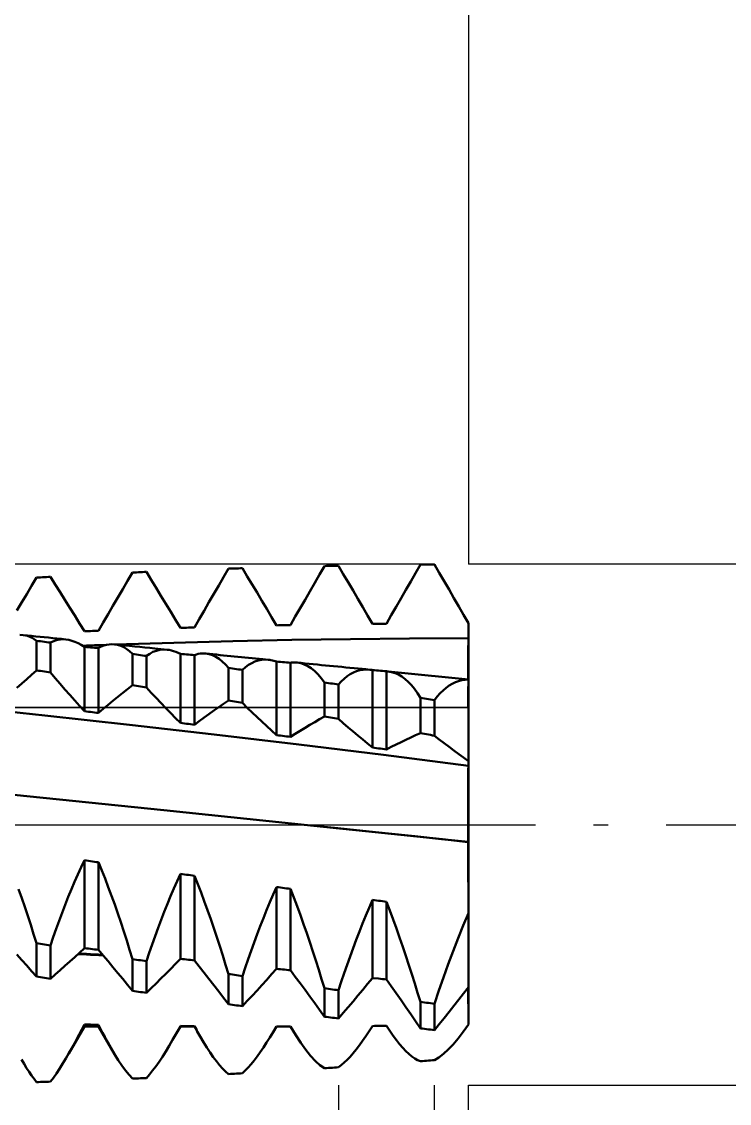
# Model space of a CAD drawing. Header units: millimetres. Extents: x -64 to 56, y -38 to 52.
# Drawn here: x 29.86 to 42.76, y -5.08 to 14.65 of the extents above; entities that cross this region are included whole.
import ezdxf

# ---------------------------------------------------------------- set-up
doc = ezdxf.new("R2010")
doc.units = ezdxf.units.MM
doc.header["$LTSCALE"] = 5.3
doc.linetypes.add('LONGDASH_DASH', pattern=[0.85, 0.4, -0.2, 0.05, -0.2])
for name, color, linetype in [('1', 4, 'CONTINUOUS'), ('2', 7, 'CONTINUOUS'), ('4', 2, 'LONGDASH_DASH'), ('CUT', 1, 'CONTINUOUS'), ('NOCUT', 7, 'CONTINUOUS'), ('SK2', 7, 'CONTINUOUS'), ('SK4', 2, 'LONGDASH_DASH')]:
    doc.layers.add(name, color=color, linetype=linetype)

msp = doc.modelspace()

# ---------------------------------------------------------------- linework, layer by layer
at = {"layer": '1', "color": 4, "linetype": 'CONTINUOUS', "lineweight": 50}
for p, q in [((37.037, 4.591), (37.125, 4.745)), ((37.125, 4.745), (37.162, 4.745)), ((37.162, 4.745), (37.198, 4.746)), ((37.198, 4.746), (37.235, 4.746)), ((37.235, 4.746), (37.271, 4.746)), ((37.271, 4.746), (37.308, 4.747)), ((37.308, 4.747), (37.344, 4.747)), ((37.344, 4.747), (37.38, 4.747)), ((37.469, 4.595), (37.38, 4.747)), ((31.787, 4.449), (31.875, 4.601)), ((31.875, 4.601), (31.911, 4.603)), ((31.911, 4.603), (31.948, 4.604)), ((31.948, 4.604), (31.984, 4.606)), ((31.984, 4.606), (32.021, 4.608)), ((32.021, 4.608), (32.057, 4.609)), ((32.057, 4.609), (32.094, 4.611)), ((32.094, 4.611), (32.131, 4.613)), ((32.219, 4.468), (32.131, 4.613)), ((33.537, 4.518), (33.625, 4.671)), ((33.625, 4.671), (33.661, 4.672)), ((33.661, 4.672), (33.698, 4.673)), ((33.698, 4.673), (33.735, 4.675)), ((33.735, 4.675), (33.771, 4.676)), ((33.771, 4.676), (33.807, 4.677)), ((33.807, 4.677), (33.844, 4.678)), ((33.844, 4.678), (33.881, 4.679)), ((33.969, 4.531), (33.881, 4.679)), ((35.198, 4.411), (35.287, 4.565)), ((35.287, 4.565), (35.375, 4.719)), ((35.375, 4.719), (35.411, 4.72)), ((35.411, 4.72), (35.448, 4.72)), ((35.448, 4.72), (35.485, 4.721)), ((35.485, 4.721), (35.521, 4.722)), ((35.521, 4.722), (35.557, 4.723)), ((35.557, 4.723), (35.594, 4.723)), ((35.594, 4.723), (35.63, 4.724)), ((35.719, 4.573), (35.63, 4.724)), ((35.808, 4.422), (35.719, 4.573)), ((36.948, 4.438), (37.037, 4.591)), ((37.557, 4.442), (37.469, 4.595)), ((29.948, 4.208), (30.037, 4.358)), ((30.037, 4.358), (30.125, 4.508)), ((30.125, 4.508), (30.161, 4.51)), ((30.161, 4.51), (30.198, 4.512)), ((30.198, 4.512), (30.234, 4.515)), ((30.234, 4.515), (30.271, 4.517)), ((30.271, 4.517), (30.307, 4.519)), ((30.307, 4.519), (30.344, 4.521)), ((30.344, 4.521), (30.381, 4.523)), ((30.469, 4.382), (30.381, 4.523)), ((30.557, 4.241), (30.469, 4.382)), ((31.698, 4.297), (31.787, 4.449)), ((32.307, 4.323), (32.219, 4.468)), ((33.36, 4.211), (33.448, 4.364)), ((33.448, 4.364), (33.537, 4.518)), ((34.057, 4.383), (33.969, 4.531)), ((34.146, 4.234), (34.057, 4.383)), ((35.11, 4.257), (35.198, 4.411)), ((35.896, 4.271), (35.808, 4.422)), ((36.86, 4.284), (36.948, 4.438)), ((37.646, 4.289), (37.557, 4.442)), ((29.86, 4.058), (29.948, 4.208)), ((30.646, 4.1), (30.557, 4.241)), ((31.521, 3.993), (31.61, 4.145)), ((31.61, 4.145), (31.698, 4.297)), ((32.396, 4.177), (32.307, 4.323)), ((32.484, 4.031), (32.396, 4.177)), ((33.271, 4.058), (33.36, 4.211)), ((34.234, 4.086), (34.146, 4.234)), ((35.021, 4.104), (35.11, 4.257)), ((35.985, 4.12), (35.896, 4.271)), ((36.771, 4.13), (36.86, 4.284)), ((37.734, 4.136), (37.646, 4.289)), ((29.771, 3.909), (29.86, 4.058)), ((30.734, 3.958), (30.646, 4.1)), ((30.823, 3.816), (30.734, 3.958)), ((31.433, 3.842), (31.521, 3.993)), ((32.573, 3.885), (32.484, 4.031)), ((33.183, 3.905), (33.271, 4.058)), ((34.323, 3.936), (34.234, 4.086)), ((34.844, 3.796), (34.933, 3.95)), ((34.933, 3.95), (35.021, 4.104)), ((36.073, 3.968), (35.985, 4.12)), ((36.162, 3.817), (36.073, 3.968)), ((36.594, 3.822), (36.683, 3.976)), ((36.683, 3.976), (36.771, 4.13)), ((37.823, 3.983), (37.734, 4.136)), ((37.911, 3.83), (37.823, 3.983)), ((30.911, 3.673), (30.823, 3.816)), ((31.344, 3.691), (31.433, 3.842)), ((32.661, 3.739), (32.573, 3.885)), ((33.005, 3.6), (33.094, 3.752)), ((33.094, 3.752), (33.183, 3.905)), ((34.411, 3.787), (34.323, 3.936)), ((34.5, 3.637), (34.411, 3.787)), ((34.755, 3.643), (34.844, 3.796)), ((36.25, 3.666), (36.162, 3.817)), ((36.505, 3.668), (36.594, 3.822)), ((38, 3.677), (37.911, 3.83)), ((31, 3.53), (30.911, 3.673)), ((31.255, 3.54), (31.344, 3.691)), ((32.75, 3.592), (32.661, 3.739)), ((32.75, 3.592), (32.786, 3.593)), ((32.786, 3.593), (32.823, 3.594)), ((32.823, 3.594), (32.86, 3.595)), ((32.86, 3.595), (32.896, 3.597)), ((32.896, 3.597), (32.932, 3.598)), ((32.932, 3.598), (32.969, 3.599)), ((32.969, 3.599), (33.005, 3.6)), ((34.5, 3.637), (34.536, 3.638)), ((34.536, 3.638), (34.573, 3.639)), ((34.573, 3.639), (34.61, 3.64)), ((34.61, 3.64), (34.646, 3.64)), ((34.646, 3.64), (34.682, 3.641)), ((34.682, 3.641), (34.719, 3.642)), ((34.719, 3.642), (34.755, 3.643)), ((36.25, 3.666), (36.287, 3.666)), ((36.287, 3.666), (36.323, 3.666)), ((36.323, 3.666), (36.36, 3.667)), ((36.36, 3.667), (36.396, 3.667)), ((36.396, 3.667), (36.433, 3.668)), ((36.433, 3.668), (36.469, 3.668)), ((36.469, 3.668), (36.505, 3.668)), ((37.999, 3.598), (38, 3.638)), ((37.999, 3.598), (38, 3.638)), ((37.999, 3.559), (37.999, 3.598)), ((37.999, 3.559), (37.999, 3.598)), ((37.999, 3.519), (37.999, 3.559)), ((37.999, 3.519), (37.999, 3.559)), ((38, 3.638), (38, 3.677)), ((38, 3.638), (38, 3.677)), ((38, -3.642), (38, 3.677)), ((29.883, 3.461), (29.823, 3.463)), ((29.925, 3.455), (29.883, 3.461)), ((29.961, 3.453), (29.883, 3.461)), ((29.966, 3.444), (29.925, 3.455)), ((30.038, 3.445), (29.961, 3.453)), ((30.007, 3.429), (29.966, 3.444)), ((30.047, 3.409), (30.007, 3.429)), ((30.115, 3.437), (30.038, 3.445)), ((30.086, 3.385), (30.047, 3.409)), ((30.125, 3.356), (30.086, 3.385)), ((30.192, 3.429), (30.115, 3.437)), ((30.161, 3.351), (30.125, 3.356)), ((30.125, 2.816), (30.125, 3.356)), ((30.269, 3.421), (30.192, 3.429)), ((30.346, 3.414), (30.269, 3.421)), ((30.423, 3.406), (30.346, 3.414)), ((30.5, 3.398), (30.423, 3.406)), ((30.425, 3.344), (30.471, 3.362)), ((30.471, 3.362), (30.517, 3.374)), ((30.581, 3.389), (30.5, 3.398)), ((30.517, 3.374), (30.565, 3.381)), ((30.565, 3.381), (30.613, 3.384)), ((30.661, 3.381), (30.581, 3.389)), ((30.661, 3.381), (30.613, 3.384)), ((30.716, 3.372), (30.661, 3.381)), ((30.771, 3.358), (30.716, 3.372)), ((30.828, 3.338), (30.771, 3.358)), ((31, 3.53), (31.036, 3.531)), ((31.036, 3.531), (31.073, 3.533)), ((31.073, 3.533), (31.109, 3.534)), ((31.109, 3.534), (31.146, 3.536)), ((31.146, 3.536), (31.182, 3.537)), ((31.182, 3.537), (31.219, 3.538)), ((31.219, 3.538), (31.255, 3.54)), ((33.704, 3.349), (34.778, 3.371)), ((34.778, 3.371), (35.851, 3.387)), ((35.851, 3.387), (36.925, 3.397)), ((36.925, 3.397), (37.998, 3.401)), ((37.998, 3.441), (37.999, 3.48)), ((37.998, 3.441), (37.999, 3.48)), ((37.998, 3.401), (37.998, 3.441)), ((37.998, 3.401), (37.998, 3.441)), ((37.998, 3.401), (37.999, 3.401)), ((37.998, 3.366), (37.998, 3.401)), ((37.998, 3.366), (37.998, 3.401)), ((37.998, 3.33), (37.998, 3.366)), ((37.998, 3.33), (37.998, 3.366)), ((37.999, 3.48), (37.999, 3.519)), ((37.999, 3.48), (37.999, 3.519)), ((37.999, 3.401), (38, 3.401)), ((37.999, 3.401), (37.999, 3.401)), ((38, 3.401), (38, 3.401)), ((30.198, 3.346), (30.161, 3.351)), ((30.234, 3.341), (30.198, 3.346)), ((30.271, 3.337), (30.234, 3.341)), ((30.307, 3.332), (30.271, 3.337)), ((30.344, 3.327), (30.307, 3.332)), ((30.381, 3.322), (30.344, 3.327)), ((30.381, 3.322), (30.425, 3.344)), ((30.381, 2.777), (30.381, 3.322)), ((30.884, 3.312), (30.828, 3.338)), ((30.942, 3.28), (30.884, 3.312)), ((31, 3.243), (30.942, 3.28)), ((30.966, 3.265), (31.039, 3.268)), ((31.036, 3.24), (31, 3.243)), ((31, 2.071), (31, 3.243)), ((31.073, 3.238), (31.036, 3.24)), ((31.039, 3.268), (31.113, 3.271)), ((31.109, 3.235), (31.073, 3.238)), ((31.146, 3.233), (31.109, 3.235)), ((31.113, 3.271), (31.186, 3.273)), ((31.182, 3.23), (31.146, 3.233)), ((31.219, 3.228), (31.182, 3.23)), ((31.186, 3.273), (31.26, 3.276)), ((31.255, 3.225), (31.219, 3.228)), ((31.255, 3.225), (31.306, 3.249)), ((31.255, 2.04), (31.255, 3.225)), ((31.26, 3.276), (31.333, 3.279)), ((31.306, 3.249), (31.356, 3.267)), ((31.333, 3.279), (31.407, 3.281)), ((31.356, 3.267), (31.405, 3.281)), ((31.405, 3.281), (31.453, 3.289)), ((31.453, 3.289), (31.501, 3.292)), ((31.549, 3.29), (31.501, 3.292)), ((31.606, 3.28), (31.549, 3.29)), ((31.641, 3.281), (31.549, 3.29)), ((31.557, 3.287), (32.631, 3.321)), ((31.662, 3.263), (31.606, 3.28)), ((31.733, 3.271), (31.641, 3.281)), ((31.717, 3.237), (31.662, 3.263)), ((31.771, 3.204), (31.717, 3.237)), ((31.825, 3.262), (31.733, 3.271)), ((31.823, 3.164), (31.771, 3.204)), ((31.875, 3.115), (31.823, 3.164)), ((31.917, 3.253), (31.825, 3.262)), ((32.009, 3.243), (31.917, 3.253)), ((32.101, 3.234), (32.009, 3.243)), ((32.193, 3.225), (32.101, 3.234)), ((32.285, 3.215), (32.193, 3.225)), ((32.25, 3.152), (32.312, 3.175)), ((32.34, 3.21), (32.285, 3.215)), ((32.312, 3.175), (32.376, 3.19)), ((32.395, 3.204), (32.34, 3.21)), ((32.376, 3.19), (32.44, 3.196)), ((32.451, 3.199), (32.395, 3.204)), ((32.506, 3.193), (32.44, 3.196)), ((32.506, 3.193), (32.451, 3.199)), ((32.546, 3.188), (32.506, 3.193)), ((32.586, 3.179), (32.546, 3.188)), ((32.626, 3.168), (32.586, 3.179)), ((32.667, 3.153), (32.626, 3.168)), ((32.631, 3.321), (33.704, 3.349)), ((37.997, 3.26), (37.998, 3.295)), ((37.997, 3.26), (37.998, 3.295)), ((37.997, 3.225), (37.997, 3.26)), ((37.997, 3.225), (37.997, 3.26)), ((37.997, 3.19), (37.997, 3.225)), ((37.997, 3.19), (37.997, 3.225)), ((37.997, 3.138), (37.997, 3.19)), ((37.997, 3.139), (37.997, 3.19)), ((37.998, 3.295), (37.998, 3.33)), ((37.998, 3.295), (37.998, 3.33)), ((31.911, 3.11), (31.875, 3.115)), ((31.875, 2.545), (31.875, 3.115)), ((31.948, 3.105), (31.911, 3.11)), ((31.984, 3.1), (31.948, 3.105)), ((32.021, 3.095), (31.984, 3.1)), ((32.057, 3.09), (32.021, 3.095)), ((32.094, 3.084), (32.057, 3.09)), ((32.131, 3.079), (32.094, 3.084)), ((32.131, 3.079), (32.19, 3.12)), ((32.131, 2.504), (32.131, 3.079)), ((32.19, 3.12), (32.25, 3.152)), ((32.709, 3.136), (32.667, 3.153)), ((32.75, 3.116), (32.709, 3.136)), ((32.786, 3.113), (32.75, 3.116)), ((32.75, 1.857), (32.75, 3.116)), ((32.823, 3.111), (32.786, 3.113)), ((32.86, 3.108), (32.823, 3.111)), ((32.896, 3.105), (32.86, 3.108)), ((32.932, 3.102), (32.896, 3.105)), ((32.969, 3.099), (32.932, 3.102)), ((33.005, 3.096), (32.969, 3.099)), ((33.005, 3.096), (33.041, 3.107)), ((33.005, 1.825), (33.005, 3.096)), ((33.041, 3.107), (33.076, 3.115)), ((33.076, 3.115), (33.11, 3.121)), ((33.11, 3.121), (33.145, 3.124)), ((33.145, 3.124), (33.179, 3.124)), ((33.213, 3.122), (33.179, 3.124)), ((33.275, 3.111), (33.213, 3.122)), ((33.278, 3.116), (33.213, 3.122)), ((33.337, 3.092), (33.275, 3.111)), ((33.343, 3.109), (33.278, 3.116)), ((33.397, 3.063), (33.337, 3.092)), ((33.407, 3.103), (33.343, 3.109)), ((33.456, 3.026), (33.397, 3.063)), ((33.472, 3.096), (33.407, 3.103)), ((33.513, 2.98), (33.456, 3.026)), ((33.537, 3.09), (33.472, 3.096)), ((33.57, 2.926), (33.513, 2.98)), ((33.602, 3.083), (33.537, 3.09)), ((33.667, 3.077), (33.602, 3.083)), ((33.732, 3.071), (33.667, 3.077)), ((33.796, 3.064), (33.732, 3.071)), ((33.861, 3.058), (33.796, 3.064)), ((33.926, 3.051), (33.861, 3.058)), ((33.991, 3.045), (33.926, 3.051)), ((34.056, 3.039), (33.991, 3.045)), ((34.049, 2.949), (34.108, 2.976)), ((34.12, 3.032), (34.056, 3.039)), ((34.108, 2.976), (34.168, 2.995)), ((34.185, 3.026), (34.12, 3.032)), ((34.168, 2.995), (34.228, 3.007)), ((34.25, 3.019), (34.185, 3.026)), ((34.228, 3.007), (34.29, 3.012)), ((34.352, 3.009), (34.25, 3.019)), ((34.352, 3.009), (34.29, 3.012)), ((34.377, 3.006), (34.352, 3.009)), ((34.401, 3.002), (34.377, 3.006)), ((34.426, 2.997), (34.401, 3.002)), ((34.45, 2.991), (34.426, 2.997)), ((34.475, 2.984), (34.45, 2.991)), ((34.5, 2.976), (34.475, 2.984)), ((34.536, 2.973), (34.5, 2.976)), ((34.5, 1.636), (34.5, 2.976)), ((34.573, 2.97), (34.536, 2.973)), ((34.61, 2.967), (34.573, 2.97)), ((34.646, 2.964), (34.61, 2.967)), ((34.682, 2.961), (34.646, 2.964)), ((34.719, 2.957), (34.682, 2.961)), ((34.776, 2.957), (34.796, 2.959)), ((34.796, 2.959), (34.816, 2.96)), ((34.816, 2.96), (34.836, 2.96)), ((34.856, 2.959), (34.836, 2.96)), ((34.876, 2.958), (34.856, 2.959)), ((37.995, 2.942), (37.996, 2.99)), ((37.995, 2.941), (37.996, 2.989)), ((37.996, 3.088), (37.997, 3.139)), ((37.996, 3.088), (37.997, 3.138)), ((37.996, 3.038), (37.996, 3.088)), ((37.996, 3.038), (37.996, 3.088)), ((37.996, 2.989), (37.996, 3.038)), ((37.996, 2.99), (37.996, 3.038)), ((30.037, 2.738), (30.125, 2.816)), ((30.161, 2.811), (30.125, 2.816)), ((30.198, 2.805), (30.161, 2.811)), ((30.234, 2.8), (30.198, 2.805)), ((30.271, 2.794), (30.234, 2.8)), ((30.307, 2.788), (30.271, 2.794)), ((30.344, 2.783), (30.307, 2.788)), ((30.381, 2.777), (30.344, 2.783)), ((30.469, 2.674), (30.381, 2.777)), ((33.625, 2.862), (33.57, 2.926)), ((33.661, 2.857), (33.625, 2.862)), ((33.625, 2.264), (33.625, 2.862)), ((33.698, 2.852), (33.661, 2.857)), ((33.735, 2.846), (33.698, 2.852)), ((33.771, 2.841), (33.735, 2.846)), ((33.807, 2.835), (33.771, 2.841)), ((33.844, 2.83), (33.807, 2.835)), ((33.881, 2.824), (33.844, 2.83)), ((33.881, 2.824), (33.936, 2.873)), ((33.881, 2.222), (33.881, 2.824)), ((33.936, 2.873), (33.992, 2.915)), ((33.992, 2.915), (34.049, 2.949)), ((34.755, 2.954), (34.719, 2.957)), ((34.755, 2.954), (34.776, 2.957)), ((34.755, 1.603), (34.755, 2.954)), ((34.942, 2.946), (34.876, 2.958)), ((34.95, 2.951), (34.876, 2.958)), ((35.008, 2.925), (34.942, 2.946)), ((35.024, 2.943), (34.95, 2.951)), ((35.073, 2.894), (35.008, 2.925)), ((35.098, 2.936), (35.024, 2.943)), ((35.136, 2.854), (35.073, 2.894)), ((35.172, 2.929), (35.098, 2.936)), ((35.198, 2.804), (35.136, 2.854)), ((35.247, 2.922), (35.172, 2.929)), ((35.258, 2.744), (35.198, 2.804)), ((35.321, 2.914), (35.247, 2.922)), ((35.395, 2.907), (35.321, 2.914)), ((35.469, 2.9), (35.395, 2.907)), ((35.543, 2.893), (35.469, 2.9)), ((35.617, 2.886), (35.543, 2.893)), ((35.692, 2.878), (35.617, 2.886)), ((35.766, 2.871), (35.692, 2.878)), ((35.84, 2.864), (35.766, 2.871)), ((35.914, 2.857), (35.84, 2.864)), ((35.847, 2.746), (35.904, 2.777)), ((35.904, 2.777), (35.962, 2.801)), ((35.988, 2.85), (35.914, 2.857)), ((35.962, 2.801), (36.02, 2.818)), ((36.063, 2.843), (35.988, 2.85)), ((36.02, 2.818), (36.08, 2.828)), ((36.132, 2.836), (36.063, 2.843)), ((36.08, 2.828), (36.14, 2.832)), ((36.201, 2.829), (36.132, 2.836)), ((36.201, 2.829), (36.14, 2.832)), ((36.209, 2.828), (36.201, 2.829)), ((36.217, 2.827), (36.209, 2.828)), ((36.225, 2.826), (36.217, 2.827)), ((36.234, 2.825), (36.225, 2.826)), ((36.242, 2.824), (36.234, 2.825)), ((36.25, 2.822), (36.242, 2.824)), ((36.287, 2.819), (36.25, 2.822)), ((36.25, 1.408), (36.25, 2.822)), ((36.323, 2.816), (36.287, 2.819)), ((36.36, 2.812), (36.323, 2.816)), ((36.396, 2.809), (36.36, 2.812)), ((36.433, 2.806), (36.396, 2.809)), ((36.469, 2.802), (36.433, 2.806)), ((36.505, 2.799), (36.469, 2.802)), ((36.511, 2.799), (36.505, 2.799)), ((36.505, 1.374), (36.505, 2.799)), ((36.516, 2.798), (36.511, 2.799)), ((36.521, 2.798), (36.516, 2.798)), ((36.526, 2.798), (36.521, 2.798)), ((36.531, 2.797), (36.526, 2.798)), ((36.536, 2.797), (36.531, 2.797)), ((36.6, 2.786), (36.536, 2.797)), ((36.719, 2.779), (36.536, 2.797)), ((36.662, 2.767), (36.6, 2.786)), ((36.724, 2.74), (36.662, 2.767)), ((36.902, 2.761), (36.719, 2.779)), ((37.994, 2.806), (37.995, 2.85)), ((37.994, 2.807), (37.995, 2.85)), ((37.994, 2.765), (37.994, 2.807)), ((37.994, 2.765), (37.994, 2.806)), ((37.994, 2.725), (37.994, 2.765)), ((37.994, 2.725), (37.994, 2.765)), ((37.995, 2.895), (37.995, 2.942)), ((37.995, 2.895), (37.995, 2.941)), ((37.995, 2.85), (37.995, 2.895)), ((37.995, 2.85), (37.995, 2.895)), ((29.771, 2.497), (29.86, 2.578)), ((29.86, 2.578), (29.948, 2.658)), ((29.948, 2.658), (30.037, 2.738)), ((30.557, 2.571), (30.469, 2.674)), ((30.646, 2.47), (30.557, 2.571)), ((35.317, 2.675), (35.258, 2.744)), ((35.375, 2.597), (35.317, 2.675)), ((35.411, 2.592), (35.375, 2.597)), ((35.375, 1.974), (35.375, 2.597)), ((35.448, 2.586), (35.411, 2.592)), ((35.485, 2.58), (35.448, 2.586)), ((35.521, 2.575), (35.485, 2.58)), ((35.557, 2.569), (35.521, 2.575)), ((35.594, 2.563), (35.557, 2.569)), ((35.63, 2.558), (35.683, 2.615)), ((35.683, 2.615), (35.737, 2.665)), ((35.737, 2.665), (35.791, 2.709)), ((35.791, 2.709), (35.847, 2.746)), ((36.785, 2.704), (36.724, 2.74)), ((36.845, 2.659), (36.785, 2.704)), ((36.903, 2.607), (36.845, 2.659)), ((37.085, 2.743), (36.902, 2.761)), ((36.96, 2.546), (36.903, 2.607)), ((37.268, 2.724), (37.085, 2.743)), ((37.451, 2.706), (37.268, 2.724)), ((37.634, 2.687), (37.451, 2.706)), ((37.817, 2.668), (37.634, 2.687)), ((37.649, 2.538), (37.705, 2.572)), ((37.705, 2.572), (37.763, 2.6)), ((37.763, 2.6), (37.821, 2.621)), ((37.999, 2.65), (37.817, 2.668)), ((37.821, 2.621), (37.88, 2.636)), ((37.88, 2.636), (37.94, 2.644)), ((37.94, 2.644), (38, 2.647)), ((37.993, 2.65), (37.994, 2.687)), ((37.993, 2.65), (37.994, 2.687)), ((37.994, 2.687), (37.994, 2.725)), ((37.994, 2.687), (37.994, 2.725)), ((38, 2.649), (37.999, 2.65)), ((38, 2.649), (37.999, 2.65)), ((37.999, 2.65), (37.999, 2.65)), ((37.999, 2.65), (37.999, 2.65)), ((38, 2.65), (37.999, 2.65)), ((37.999, 2.65), (37.999, 2.65)), ((38, 2.65), (38, 2.65)), ((38, 2.65), (38, 2.65)), ((38, 2.65), (38, 2.65)), ((38, 2.65), (38, 2.65)), ((38, 2.648), (38, 2.649)), ((38, 2.648), (38, 2.649)), ((38, 2.649), (38, 2.649)), ((38, 2.649), (38, 2.649)), ((38, 2.647), (38, 2.648)), ((38, 2.647), (38, 2.648)), ((38, 2.648), (38, 2.648)), ((38, 2.648), (38, 2.648)), ((30.734, 2.369), (30.646, 2.47)), ((30.823, 2.268), (30.734, 2.369)), ((31.61, 2.334), (31.698, 2.405)), ((31.698, 2.405), (31.787, 2.475)), ((31.787, 2.475), (31.875, 2.545)), ((31.911, 2.539), (31.875, 2.545)), ((31.948, 2.533), (31.911, 2.539)), ((31.984, 2.527), (31.948, 2.533)), ((32.021, 2.522), (31.984, 2.527)), ((32.057, 2.516), (32.021, 2.522)), ((32.094, 2.51), (32.057, 2.516)), ((32.131, 2.504), (32.094, 2.51)), ((32.219, 2.409), (32.131, 2.504)), ((32.307, 2.315), (32.219, 2.409)), ((35.63, 2.558), (35.594, 2.563)), ((35.63, 1.931), (35.63, 2.558)), ((37.016, 2.478), (36.96, 2.546)), ((37.071, 2.401), (37.016, 2.478)), ((37.125, 2.317), (37.071, 2.401)), ((37.432, 2.339), (37.485, 2.398)), ((37.485, 2.398), (37.538, 2.451)), ((37.538, 2.451), (37.593, 2.498)), ((37.593, 2.498), (37.649, 2.538)), ((30.911, 2.169), (30.823, 2.268)), ((31.344, 2.115), (31.433, 2.189)), ((31.433, 2.189), (31.521, 2.262)), ((31.521, 2.262), (31.61, 2.334)), ((32.396, 2.222), (32.307, 2.315)), ((32.484, 2.129), (32.396, 2.222)), ((33.448, 2.143), (33.537, 2.204)), ((33.537, 2.204), (33.625, 2.264)), ((33.661, 2.258), (33.625, 2.264)), ((33.698, 2.252), (33.661, 2.258)), ((33.735, 2.246), (33.698, 2.252)), ((33.771, 2.24), (33.735, 2.246)), ((33.807, 2.234), (33.771, 2.24)), ((33.844, 2.228), (33.807, 2.234)), ((33.881, 2.222), (33.844, 2.228)), ((33.969, 2.136), (33.881, 2.222)), ((37.162, 2.311), (37.125, 2.317)), ((37.125, 1.671), (37.125, 2.317)), ((37.198, 2.304), (37.162, 2.311)), ((37.235, 2.298), (37.198, 2.304)), ((37.271, 2.292), (37.235, 2.298)), ((37.308, 2.286), (37.271, 2.292)), ((37.344, 2.279), (37.308, 2.286)), ((37.38, 2.273), (37.344, 2.279)), ((37.38, 2.273), (37.432, 2.339)), ((37.38, 1.624), (37.38, 2.273)), ((30.278, 1.994), (28.734, 2.161)), ((31.822, 1.822), (30.278, 1.994)), ((31, 2.071), (30.911, 2.169)), ((31.036, 2.066), (31, 2.071)), ((31.073, 2.062), (31.036, 2.066)), ((31.109, 2.058), (31.073, 2.062)), ((31.146, 2.053), (31.109, 2.058)), ((31.182, 2.049), (31.146, 2.053)), ((31.219, 2.044), (31.182, 2.049)), ((31.255, 2.04), (31.219, 2.044)), ((31.255, 2.04), (31.344, 2.115)), ((32.573, 2.037), (32.484, 2.129)), ((32.661, 1.947), (32.573, 2.037)), ((33.183, 1.955), (33.271, 2.019)), ((33.271, 2.019), (33.36, 2.082)), ((33.36, 2.082), (33.448, 2.143)), ((34.057, 2.05), (33.969, 2.136)), ((34.146, 1.965), (34.057, 2.05)), ((35.287, 1.924), (35.375, 1.974)), ((35.411, 1.968), (35.375, 1.974)), ((33.366, 1.645), (31.822, 1.822)), ((32.75, 1.857), (32.661, 1.947)), ((32.786, 1.852), (32.75, 1.857)), ((32.823, 1.848), (32.786, 1.852)), ((32.86, 1.843), (32.823, 1.848)), ((32.896, 1.839), (32.86, 1.843)), ((32.932, 1.834), (32.896, 1.839)), ((32.969, 1.83), (32.932, 1.834)), ((33.005, 1.825), (32.969, 1.83)), ((33.005, 1.825), (33.094, 1.891)), ((33.094, 1.891), (33.183, 1.955)), ((34.234, 1.882), (34.146, 1.965)), ((34.323, 1.799), (34.234, 1.882)), ((34.411, 1.717), (34.323, 1.799)), ((35.021, 1.768), (35.11, 1.821)), ((35.11, 1.821), (35.198, 1.873)), ((35.198, 1.873), (35.287, 1.924)), ((35.448, 1.962), (35.411, 1.968)), ((35.485, 1.955), (35.448, 1.962)), ((35.521, 1.949), (35.485, 1.955)), ((35.557, 1.943), (35.521, 1.949)), ((35.594, 1.937), (35.557, 1.943)), ((35.63, 1.931), (35.594, 1.937)), ((35.719, 1.853), (35.63, 1.931)), ((35.808, 1.777), (35.719, 1.853)), ((35.896, 1.701), (35.808, 1.777)), ((34.91, 1.463), (33.366, 1.645)), ((34.5, 1.636), (34.411, 1.717)), ((34.536, 1.631), (34.5, 1.636)), ((34.573, 1.627), (34.536, 1.631)), ((34.61, 1.622), (34.573, 1.627)), ((34.646, 1.617), (34.61, 1.622)), ((34.682, 1.613), (34.646, 1.617)), ((34.719, 1.608), (34.682, 1.613)), ((34.755, 1.603), (34.719, 1.608)), ((34.755, 1.603), (34.844, 1.659)), ((34.844, 1.659), (34.933, 1.714)), ((34.933, 1.714), (35.021, 1.768)), ((35.985, 1.626), (35.896, 1.701)), ((36.073, 1.553), (35.985, 1.626)), ((36.86, 1.551), (36.948, 1.592)), ((36.948, 1.592), (37.037, 1.632)), ((37.037, 1.632), (37.125, 1.671)), ((37.162, 1.665), (37.125, 1.671)), ((37.198, 1.658), (37.162, 1.665)), ((37.235, 1.651), (37.198, 1.658)), ((37.271, 1.645), (37.235, 1.651)), ((37.308, 1.638), (37.271, 1.645)), ((37.344, 1.631), (37.308, 1.638)), ((37.38, 1.624), (37.344, 1.631)), ((37.469, 1.556), (37.38, 1.624)), ((36.454, 1.276), (34.91, 1.463)), ((36.162, 1.48), (36.073, 1.553)), ((36.25, 1.408), (36.162, 1.48)), ((36.287, 1.403), (36.25, 1.408)), ((36.323, 1.399), (36.287, 1.403)), ((36.36, 1.394), (36.323, 1.399)), ((36.396, 1.389), (36.36, 1.394)), ((36.433, 1.384), (36.396, 1.389)), ((36.469, 1.379), (36.433, 1.384)), ((36.505, 1.374), (36.594, 1.42)), ((36.594, 1.42), (36.683, 1.465)), ((36.683, 1.465), (36.771, 1.508)), ((36.771, 1.508), (36.86, 1.551)), ((37.557, 1.488), (37.469, 1.556)), ((37.646, 1.421), (37.557, 1.488)), ((37.734, 1.354), (37.646, 1.421)), ((37.998, 1.074), (36.454, 1.276)), ((36.505, 1.374), (36.469, 1.379)), ((37.823, 1.289), (37.734, 1.354)), ((37.911, 1.225), (37.823, 1.289)), ((38, 1.162), (37.911, 1.225)), ((37.997, 1.017), (37.998, 1.048)), ((37.997, 1.017), (37.998, 1.048)), ((37.997, 0.983), (37.997, 1.017)), ((37.997, 0.982), (37.997, 1.017)), ((37.998, 1.086), (37.999, 1.112)), ((37.998, 1.086), (37.999, 1.099)), ((37.998, 1.074), (37.998, 1.086)), ((37.998, 1.074), (37.998, 1.086)), ((37.999, 1.074), (37.998, 1.074)), ((37.998, 1.048), (37.998, 1.074)), ((37.998, 1.048), (37.998, 1.074)), ((37.999, 1.137), (38, 1.149)), ((37.999, 1.137), (38, 1.149)), ((37.999, 1.124), (37.999, 1.137)), ((37.999, 1.124), (37.999, 1.137)), ((37.999, 1.112), (37.999, 1.124)), ((37.999, 1.112), (37.999, 1.124)), ((37.999, 1.099), (37.999, 1.112)), ((37.999, 1.073), (37.999, 1.074)), ((38, 1.073), (37.999, 1.073)), ((37.999, 1.073), (37.999, 1.073)), ((38, 1.149), (38, 1.162)), ((38, 1.149), (38, 1.162)), ((38, 1.073), (38, 1.073)), ((37.995, 0.852), (37.996, 0.9)), ((37.995, 0.852), (37.996, 0.899)), ((37.995, 0.8), (37.995, 0.852)), ((37.995, 0.8), (37.995, 0.852)), ((37.995, 0.746), (37.995, 0.8)), ((37.995, 0.745), (37.995, 0.8)), ((37.996, 0.943), (37.997, 0.983)), ((37.996, 0.943), (37.997, 0.982)), ((37.996, 0.899), (37.996, 0.943)), ((37.996, 0.9), (37.996, 0.943)), ((37.994, 0.688), (37.995, 0.746)), ((37.994, 0.687), (37.995, 0.745)), ((37.994, 0.627), (37.994, 0.688)), ((37.994, 0.626), (37.994, 0.687)), ((37.994, 0.563), (37.994, 0.627)), ((37.994, 0.563), (37.994, 0.626)), ((32.449, 0.265), (29.714, 0.549)), ((37.993, 0.497), (37.994, 0.563)), ((37.993, 0.497), (37.994, 0.563)), ((37.993, 0.429), (37.993, 0.497)), ((37.993, 0.429), (37.993, 0.497)), ((37.993, 0.36), (37.993, 0.429)), ((37.993, 0.359), (37.993, 0.429)), ((35.184, -0.017), (32.449, 0.265)), ((37.993, 0.289), (37.993, 0.36)), ((37.993, 0.289), (37.993, 0.359)), ((37.993, 0.217), (37.993, 0.289)), ((37.993, 0.218), (37.993, 0.289)), ((37.993, 0.145), (37.993, 0.218)), ((37.993, 0.145), (37.993, 0.217)), ((37.993, 0.072), (37.993, 0.145)), ((37.993, 0.072), (37.993, 0.145)), ((37.993, 0), (37.993, 0.072)), ((37.993, 0), (37.993, 0.072)), ((37.993, -0.046), (37.993, 0)), ((37.993, -0.046), (37.993, 0)), ((35.652, -0.065), (35.184, -0.017)), ((35.622, -0.062), (35.184, -0.017)), ((36.074, -0.108), (35.622, -0.062)), ((36.121, -0.114), (35.652, -0.065)), ((36.541, -0.157), (36.074, -0.108)), ((36.589, -0.162), (36.121, -0.114)), ((37.02, -0.207), (36.541, -0.157)), ((37.057, -0.212), (36.589, -0.162)), ((37.993, -0.092), (37.993, -0.046)), ((37.993, -0.092), (37.993, -0.046)), ((37.993, -0.137), (37.993, -0.092)), ((37.993, -0.137), (37.993, -0.092)), ((37.993, -0.182), (37.993, -0.137)), ((37.993, -0.182), (37.993, -0.137)), ((37.993, -0.227), (37.993, -0.182)), ((37.993, -0.227), (37.993, -0.182)), ((37.507, -0.26), (37.02, -0.207)), ((37.525, -0.263), (37.057, -0.212)), ((37.993, -0.313), (37.507, -0.26)), ((37.993, -0.315), (37.525, -0.263)), ((37.993, -0.27), (37.993, -0.227)), ((37.993, -0.27), (37.993, -0.227)), ((37.993, -0.313), (37.993, -0.27)), ((37.993, -0.313), (37.993, -0.27)), ((37.993, -0.314), (37.993, -0.313)), ((37.993, -0.314), (37.993, -0.313)), ((37.996, -0.314), (37.993, -0.313)), ((37.993, -0.315), (37.993, -0.314)), ((37.993, -0.315), (37.993, -0.314)), ((37.993, -0.314), (37.993, -0.314)), ((37.993, -0.314), (37.993, -0.314)), ((37.993, -0.314), (37.993, -0.314)), ((37.993, -0.314), (37.993, -0.314)), ((37.993, -0.314), (37.993, -0.314)), ((37.994, -0.421), (37.993, -0.315)), ((37.994, -0.42), (37.993, -0.315)), ((37.993, -0.315), (37.993, -0.315)), ((37.993, -0.315), (37.993, -0.315)), ((37.993, -0.315), (37.993, -0.315)), ((37.993, -0.315), (37.993, -0.315)), ((37.994, -0.315), (37.993, -0.315)), ((37.996, -0.315), (37.994, -0.315)), ((37.997, -0.314), (37.996, -0.314)), ((37.997, -0.315), (37.996, -0.315)), ((37.998, -0.314), (37.997, -0.314)), ((37.998, -0.316), (37.997, -0.315)), ((37.999, -0.314), (37.998, -0.314)), ((37.999, -0.316), (37.998, -0.316)), ((38, -0.314), (37.999, -0.314)), ((38, -0.316), (37.999, -0.316)), ((37.995, -0.529), (37.994, -0.42)), ((37.995, -0.529), (37.994, -0.421)), ((37.995, -0.64), (37.995, -0.529)), ((37.995, -0.64), (37.995, -0.529)), ((30.88, -0.904), (30.94, -0.774)), ((30.94, -0.774), (31, -0.647)), ((31.036, -0.652), (31, -0.647)), ((31, -2.25), (31, -0.647)), ((31.073, -0.657), (31.036, -0.652)), ((31.109, -0.662), (31.073, -0.657)), ((31.146, -0.667), (31.109, -0.662)), ((31.182, -0.673), (31.146, -0.667)), ((31.219, -0.678), (31.182, -0.673)), ((31.255, -0.683), (31.219, -0.678)), ((31.316, -0.83), (31.255, -0.683)), ((31.255, -2.279), (31.255, -0.683)), ((37.996, -0.753), (37.995, -0.64)), ((37.996, -0.753), (37.995, -0.64)), ((37.996, -0.869), (37.996, -0.753)), ((37.996, -0.869), (37.996, -0.753)), ((30.821, -1.038), (30.88, -0.904)), ((31.376, -0.98), (31.316, -0.83)), ((31.436, -1.134), (31.376, -0.98)), ((32.69, -1.026), (32.75, -0.894)), ((32.786, -0.899), (32.75, -0.894)), ((32.75, -2.445), (32.75, -0.894)), ((32.823, -0.904), (32.786, -0.899)), ((32.86, -0.909), (32.823, -0.904)), ((32.896, -0.914), (32.86, -0.909)), ((32.932, -0.919), (32.896, -0.914)), ((32.969, -0.924), (32.932, -0.919)), ((33.005, -0.929), (32.969, -0.924)), ((33.066, -1.081), (33.005, -0.929)), ((33.005, -2.472), (33.005, -0.929)), ((37.997, -0.988), (37.996, -0.869)), ((37.997, -0.988), (37.996, -0.869)), ((29.858, -1.335), (29.802, -1.176)), ((30.705, -1.315), (30.763, -1.175)), ((30.763, -1.175), (30.821, -1.038)), ((31.494, -1.292), (31.436, -1.134)), ((32.571, -1.301), (32.63, -1.162)), ((32.63, -1.162), (32.69, -1.026)), ((33.126, -1.236), (33.066, -1.081)), ((34.44, -1.272), (34.5, -1.134)), ((34.536, -1.139), (34.5, -1.134)), ((34.5, -2.626), (34.5, -1.134)), ((34.573, -1.144), (34.536, -1.139)), ((34.61, -1.149), (34.573, -1.144)), ((34.646, -1.154), (34.61, -1.149)), ((34.682, -1.159), (34.646, -1.154)), ((34.719, -1.164), (34.682, -1.159)), ((34.755, -1.169), (34.719, -1.164)), ((34.816, -1.325), (34.755, -1.169)), ((34.755, -2.652), (34.755, -1.169)), ((37.998, -1.108), (37.997, -0.988)), ((37.998, -1.108), (37.997, -0.988)), ((37.998, -1.231), (37.998, -1.108)), ((37.998, -1.231), (37.998, -1.108)), ((29.914, -1.496), (29.858, -1.335)), ((30.649, -1.457), (30.705, -1.315)), ((31.552, -1.452), (31.494, -1.292)), ((32.513, -1.442), (32.571, -1.301)), ((33.186, -1.394), (33.126, -1.236)), ((34.38, -1.412), (34.44, -1.272)), ((34.876, -1.484), (34.816, -1.325)), ((36.19, -1.511), (36.25, -1.369)), ((36.287, -1.374), (36.25, -1.369)), ((36.25, -2.795), (36.25, -1.369)), ((36.323, -1.379), (36.287, -1.374)), ((36.36, -1.384), (36.323, -1.379)), ((37.999, -1.356), (37.998, -1.231)), ((37.999, -1.355), (37.998, -1.231)), ((37.999, -1.481), (37.999, -1.355)), ((37.999, -1.482), (37.999, -1.356)), ((29.968, -1.659), (29.914, -1.496)), ((30.593, -1.603), (30.649, -1.457)), ((31.608, -1.614), (31.552, -1.452)), ((32.455, -1.586), (32.513, -1.442)), ((33.244, -1.555), (33.186, -1.394)), ((33.302, -1.718), (33.244, -1.555)), ((34.263, -1.7), (34.321, -1.555)), ((34.321, -1.555), (34.38, -1.412)), ((34.936, -1.645), (34.876, -1.484)), ((36.13, -1.655), (36.19, -1.511)), ((36.396, -1.389), (36.36, -1.384)), ((36.433, -1.394), (36.396, -1.389)), ((36.469, -1.398), (36.433, -1.394)), ((36.505, -1.403), (36.469, -1.398)), ((36.566, -1.563), (36.505, -1.403)), ((36.505, -2.819), (36.505, -1.403)), ((36.627, -1.725), (36.566, -1.563)), ((38, -1.609), (37.999, -1.481)), ((38, -1.609), (37.999, -1.482)), ((30.022, -1.825), (29.968, -1.659)), ((30.485, -1.899), (30.538, -1.75)), ((30.538, -1.75), (30.593, -1.603)), ((31.664, -1.778), (31.608, -1.614)), ((32.343, -1.88), (32.399, -1.732)), ((32.399, -1.732), (32.455, -1.586)), ((33.358, -1.882), (33.302, -1.718)), ((34.205, -1.847), (34.263, -1.7)), ((34.994, -1.809), (34.936, -1.645)), ((36.071, -1.801), (36.13, -1.655)), ((36.686, -1.889), (36.627, -1.725)), ((37.905, -1.837), (38, -1.609)), ((30.074, -1.992), (30.022, -1.825)), ((30.432, -2.05), (30.485, -1.899)), ((31.718, -1.943), (31.664, -1.778)), ((31.772, -2.11), (31.718, -1.943)), ((32.288, -2.03), (32.343, -1.88)), ((33.414, -2.048), (33.358, -1.882)), ((34.149, -1.995), (34.205, -1.847)), ((35.052, -1.974), (34.994, -1.809)), ((35.955, -2.098), (36.013, -1.948)), ((36.013, -1.948), (36.071, -1.801)), ((36.744, -2.055), (36.686, -1.889)), ((37.812, -2.069), (37.905, -1.837)), ((30.125, -2.16), (30.074, -1.992)), ((30.161, -2.166), (30.125, -2.16)), ((30.125, -2.767), (30.125, -2.16)), ((30.198, -2.172), (30.161, -2.166)), ((30.381, -2.203), (30.432, -2.05)), ((31.824, -2.279), (31.772, -2.11)), ((32.235, -2.182), (32.288, -2.03)), ((33.468, -2.215), (33.414, -2.048)), ((34.038, -2.298), (34.093, -2.146)), ((34.093, -2.146), (34.149, -1.995)), ((35.108, -2.14), (35.052, -1.974)), ((35.164, -2.308), (35.108, -2.14)), ((35.899, -2.249), (35.955, -2.098)), ((36.802, -2.222), (36.744, -2.055)), ((37.722, -2.305), (37.812, -2.069)), ((29.86, -2.465), (29.771, -2.366)), ((30.234, -2.178), (30.198, -2.172)), ((30.271, -2.184), (30.234, -2.178)), ((30.307, -2.19), (30.271, -2.184)), ((30.344, -2.197), (30.307, -2.19)), ((30.381, -2.203), (30.344, -2.197)), ((30.381, -2.807), (30.381, -2.203)), ((30.823, -2.414), (30.911, -2.332)), ((30.96, -2.361), (30.884, -2.357)), ((30.967, -2.352), (30.894, -2.348)), ((30.911, -2.332), (31, -2.25)), ((31.036, -2.365), (30.96, -2.361)), ((31.04, -2.355), (30.967, -2.352)), ((31.036, -2.254), (31, -2.25)), ((31.073, -2.258), (31.036, -2.254)), ((31.112, -2.368), (31.036, -2.365)), ((31.113, -2.359), (31.04, -2.355)), ((31.109, -2.262), (31.073, -2.258)), ((31.146, -2.267), (31.109, -2.262)), ((31.186, -2.362), (31.113, -2.359)), ((31.182, -2.271), (31.146, -2.267)), ((31.219, -2.275), (31.182, -2.271)), ((31.259, -2.366), (31.186, -2.362)), ((31.255, -2.279), (31.219, -2.275)), ((31.344, -2.384), (31.255, -2.279)), ((31.332, -2.369), (31.259, -2.366)), ((31.875, -2.447), (31.824, -2.279)), ((32.131, -2.488), (32.182, -2.334)), ((32.182, -2.334), (32.235, -2.182)), ((33.522, -2.383), (33.468, -2.215)), ((33.985, -2.451), (34.038, -2.298)), ((35.218, -2.475), (35.164, -2.308)), ((35.843, -2.401), (35.899, -2.249)), ((36.858, -2.39), (36.802, -2.222)), ((37.633, -2.543), (37.722, -2.305)), ((29.948, -2.565), (29.86, -2.465)), ((30.646, -2.574), (30.734, -2.494)), ((30.734, -2.494), (30.823, -2.414)), ((31.188, -2.372), (31.112, -2.368)), ((31.264, -2.375), (31.188, -2.372)), ((31.34, -2.379), (31.264, -2.375)), ((31.433, -2.489), (31.344, -2.384)), ((31.521, -2.595), (31.433, -2.489)), ((31.911, -2.453), (31.875, -2.447)), ((31.875, -3.028), (31.875, -2.447)), ((31.948, -2.459), (31.911, -2.453)), ((31.984, -2.465), (31.948, -2.459)), ((32.021, -2.471), (31.984, -2.465)), ((32.057, -2.477), (32.021, -2.471)), ((32.094, -2.482), (32.057, -2.477)), ((32.131, -2.488), (32.094, -2.482)), ((32.131, -3.065), (32.131, -2.488)), ((32.573, -2.626), (32.661, -2.536)), ((32.661, -2.536), (32.75, -2.445)), ((32.786, -2.448), (32.75, -2.445)), ((32.823, -2.452), (32.786, -2.448)), ((32.86, -2.456), (32.823, -2.452)), ((32.896, -2.46), (32.86, -2.456)), ((32.932, -2.464), (32.896, -2.46)), ((32.969, -2.468), (32.932, -2.464)), ((33.005, -2.472), (32.969, -2.468)), ((33.094, -2.584), (33.005, -2.472)), ((33.574, -2.552), (33.522, -2.383)), ((33.625, -2.721), (33.574, -2.552)), ((33.932, -2.605), (33.985, -2.451)), ((35.272, -2.644), (35.218, -2.475)), ((35.735, -2.708), (35.788, -2.554)), ((35.788, -2.554), (35.843, -2.401)), ((36.914, -2.558), (36.858, -2.39)), ((36.968, -2.726), (36.914, -2.558)), ((37.546, -2.783), (37.633, -2.543)), ((30.037, -2.666), (29.948, -2.565)), ((30.125, -2.767), (30.037, -2.666)), ((30.381, -2.807), (30.469, -2.73)), ((30.469, -2.73), (30.557, -2.652)), ((30.557, -2.652), (30.646, -2.574)), ((31.61, -2.703), (31.521, -2.595)), ((31.698, -2.81), (31.61, -2.703)), ((32.396, -2.804), (32.484, -2.716)), ((32.484, -2.716), (32.573, -2.626)), ((33.183, -2.697), (33.094, -2.584)), ((33.271, -2.81), (33.183, -2.697)), ((33.661, -2.726), (33.625, -2.721)), ((33.625, -3.272), (33.625, -2.721)), ((33.698, -2.732), (33.661, -2.726)), ((33.735, -2.737), (33.698, -2.732)), ((33.771, -2.743), (33.735, -2.737)), ((33.807, -2.748), (33.771, -2.743)), ((33.844, -2.754), (33.807, -2.748)), ((33.881, -2.759), (33.844, -2.754)), ((33.881, -2.759), (33.932, -2.605)), ((33.881, -3.306), (33.881, -2.759)), ((34.323, -2.825), (34.411, -2.726)), ((34.411, -2.726), (34.5, -2.626)), ((34.536, -2.63), (34.5, -2.626)), ((34.573, -2.634), (34.536, -2.63)), ((34.61, -2.637), (34.573, -2.634)), ((34.646, -2.641), (34.61, -2.637)), ((34.682, -2.644), (34.646, -2.641)), ((34.719, -2.648), (34.682, -2.644)), ((34.755, -2.652), (34.719, -2.648)), ((34.844, -2.771), (34.755, -2.652)), ((35.324, -2.812), (35.272, -2.644)), ((35.682, -2.862), (35.735, -2.708)), ((37.022, -2.894), (36.968, -2.726)), ((30.161, -2.773), (30.125, -2.767)), ((30.198, -2.779), (30.161, -2.773)), ((30.234, -2.784), (30.198, -2.779)), ((30.271, -2.79), (30.234, -2.784)), ((30.307, -2.795), (30.271, -2.79)), ((30.344, -2.801), (30.307, -2.795)), ((30.381, -2.807), (30.344, -2.801)), ((31.787, -2.919), (31.698, -2.81)), ((31.875, -3.028), (31.787, -2.919)), ((32.219, -2.979), (32.307, -2.892)), ((32.307, -2.892), (32.396, -2.804)), ((33.36, -2.925), (33.271, -2.81)), ((33.448, -3.04), (33.36, -2.925)), ((34.146, -3.02), (34.234, -2.923)), ((34.234, -2.923), (34.323, -2.825)), ((34.933, -2.89), (34.844, -2.771)), ((35.021, -3.011), (34.933, -2.89)), ((35.375, -2.98), (35.324, -2.812)), ((35.63, -3.016), (35.682, -2.862)), ((36.073, -3.009), (36.162, -2.902)), ((36.162, -2.902), (36.25, -2.795)), ((36.36, -2.805), (36.25, -2.795)), ((36.433, -2.812), (36.36, -2.805)), ((36.469, -2.816), (36.433, -2.812)), ((36.505, -2.819), (36.469, -2.816)), ((36.594, -2.945), (36.505, -2.819)), ((36.683, -3.071), (36.594, -2.945)), ((37.074, -3.061), (37.022, -2.894)), ((37.462, -3.024), (37.546, -2.783)), ((37.911, -3.073), (38, -2.959)), ((31.911, -3.033), (31.875, -3.028)), ((31.948, -3.039), (31.911, -3.033)), ((31.984, -3.044), (31.948, -3.039)), ((32.021, -3.049), (31.984, -3.044)), ((32.057, -3.054), (32.021, -3.049)), ((32.094, -3.06), (32.057, -3.054)), ((32.131, -3.065), (32.094, -3.06)), ((32.131, -3.065), (32.219, -2.979)), ((33.537, -3.155), (33.448, -3.04)), ((33.625, -3.272), (33.537, -3.155)), ((33.969, -3.211), (34.057, -3.116)), ((34.057, -3.116), (34.146, -3.02)), ((35.11, -3.132), (35.021, -3.011)), ((35.198, -3.254), (35.11, -3.132)), ((35.411, -2.985), (35.375, -2.98)), ((35.375, -3.499), (35.375, -2.98)), ((35.448, -2.99), (35.411, -2.985)), ((35.485, -2.995), (35.448, -2.99)), ((35.521, -3.001), (35.485, -2.995)), ((35.557, -3.006), (35.521, -3.001)), ((35.594, -3.011), (35.557, -3.006)), ((35.63, -3.016), (35.594, -3.011)), ((35.63, -3.531), (35.63, -3.016)), ((35.896, -3.22), (35.985, -3.115)), ((35.985, -3.115), (36.073, -3.009)), ((36.771, -3.198), (36.683, -3.071)), ((37.125, -3.228), (37.074, -3.061)), ((37.38, -3.264), (37.462, -3.024)), ((37.823, -3.186), (37.911, -3.073)), ((37.996, -3.011), (37.995, -2.965)), ((37.996, -3.011), (37.995, -2.965)), ((37.996, -3.057), (37.996, -3.011)), ((37.996, -3.057), (37.996, -3.011)), ((37.996, -3.102), (37.996, -3.057)), ((37.996, -3.102), (37.996, -3.057)), ((37.997, -3.146), (37.996, -3.102)), ((37.997, -3.146), (37.996, -3.102)), ((37.997, -3.19), (37.997, -3.146)), ((37.997, -3.19), (37.997, -3.146)), ((33.661, -3.277), (33.625, -3.272)), ((33.698, -3.282), (33.661, -3.277)), ((33.735, -3.287), (33.698, -3.282)), ((33.771, -3.292), (33.735, -3.287)), ((33.807, -3.296), (33.771, -3.292)), ((33.844, -3.301), (33.807, -3.296)), ((33.881, -3.306), (33.844, -3.301)), ((33.881, -3.306), (33.969, -3.211)), ((35.287, -3.376), (35.198, -3.254)), ((35.719, -3.428), (35.808, -3.324)), ((35.808, -3.324), (35.896, -3.22)), ((36.86, -3.325), (36.771, -3.198)), ((36.948, -3.454), (36.86, -3.325)), ((37.162, -3.233), (37.125, -3.228)), ((37.125, -3.712), (37.125, -3.228)), ((37.198, -3.238), (37.162, -3.233)), ((37.235, -3.243), (37.198, -3.238)), ((37.271, -3.249), (37.235, -3.243)), ((37.308, -3.254), (37.271, -3.249)), ((37.344, -3.259), (37.308, -3.254)), ((37.38, -3.264), (37.344, -3.259)), ((37.38, -3.743), (37.38, -3.264)), ((37.646, -3.411), (37.734, -3.299)), ((37.734, -3.299), (37.823, -3.186)), ((37.997, -3.233), (37.997, -3.19)), ((37.997, -3.233), (37.997, -3.19)), ((37.998, -3.307), (37.997, -3.233)), ((37.998, -3.307), (37.997, -3.233)), ((37.998, -3.379), (37.998, -3.307)), ((37.998, -3.379), (37.998, -3.307)), ((35.375, -3.499), (35.287, -3.376)), ((35.411, -3.504), (35.375, -3.499)), ((35.448, -3.508), (35.411, -3.504)), ((35.485, -3.513), (35.448, -3.508)), ((35.521, -3.517), (35.485, -3.513)), ((35.557, -3.522), (35.521, -3.517)), ((35.594, -3.526), (35.557, -3.522)), ((35.63, -3.531), (35.594, -3.526)), ((35.63, -3.531), (35.719, -3.428)), ((37.037, -3.583), (36.948, -3.454)), ((37.469, -3.633), (37.557, -3.523)), ((37.557, -3.523), (37.646, -3.411)), ((37.999, -3.449), (37.998, -3.379)), ((37.999, -3.448), (37.998, -3.379)), ((37.999, -3.515), (37.999, -3.448)), ((37.999, -3.516), (37.999, -3.449)), ((38, -3.58), (37.999, -3.515)), ((38, -3.58), (37.999, -3.516)), ((30.716, -4.169), (31, -3.677)), ((30.905, -3.826), (30.952, -3.735)), ((30.952, -3.735), (31, -3.642)), ((31.036, -3.643), (31, -3.642)), ((31, -3.677), (31, -3.642)), ((31, -3.677), (31.255, -3.677)), ((31.073, -3.644), (31.036, -3.643)), ((31.109, -3.644), (31.073, -3.644)), ((31.146, -3.645), (31.109, -3.644)), ((31.182, -3.646), (31.146, -3.645)), ((31.219, -3.647), (31.182, -3.646)), ((31.255, -3.647), (31.219, -3.647)), ((31.294, -3.722), (31.255, -3.647)), ((31.255, -3.677), (31.255, -3.647)), ((31.481, -4.068), (31.255, -3.677)), ((31.332, -3.796), (31.294, -3.722)), ((32.608, -3.922), (32.75, -3.677)), ((32.702, -3.756), (32.726, -3.712)), ((32.726, -3.712), (32.75, -3.668)), ((32.786, -3.669), (32.75, -3.668)), ((32.75, -3.677), (32.75, -3.668)), ((32.75, -3.677), (33.005, -3.677)), ((32.823, -3.669), (32.786, -3.669)), ((32.86, -3.669), (32.823, -3.669)), ((32.896, -3.67), (32.86, -3.669)), ((32.932, -3.67), (32.896, -3.67)), ((32.969, -3.67), (32.932, -3.67)), ((33.005, -3.671), (32.969, -3.67)), ((33.023, -3.703), (33.005, -3.671)), ((33.005, -3.677), (33.005, -3.671)), ((33.11, -3.857), (33.005, -3.677)), ((33.041, -3.735), (33.023, -3.703)), ((33.058, -3.767), (33.041, -3.735)), ((34.44, -3.78), (34.5, -3.677)), ((34.5, -3.677), (34.536, -3.677)), ((34.536, -3.677), (34.573, -3.677)), ((34.573, -3.677), (34.61, -3.677)), ((34.61, -3.677), (34.646, -3.677)), ((34.646, -3.677), (34.682, -3.677)), ((34.682, -3.677), (34.719, -3.677)), ((34.719, -3.677), (34.755, -3.677)), ((34.851, -3.834), (34.755, -3.677)), ((36.19, -3.764), (36.25, -3.669)), ((36.25, -3.669), (36.287, -3.668)), ((36.287, -3.668), (36.323, -3.668)), ((36.323, -3.668), (36.36, -3.668)), ((36.36, -3.668), (36.396, -3.667)), ((36.396, -3.667), (36.433, -3.667)), ((36.433, -3.667), (36.469, -3.666)), ((36.469, -3.666), (36.505, -3.666)), ((36.566, -3.759), (36.505, -3.666)), ((37.125, -3.712), (37.037, -3.583)), ((37.162, -3.717), (37.125, -3.712)), ((37.198, -3.721), (37.162, -3.717)), ((37.235, -3.725), (37.198, -3.721)), ((37.271, -3.73), (37.235, -3.725)), ((37.308, -3.734), (37.271, -3.73)), ((37.344, -3.739), (37.308, -3.734)), ((37.38, -3.743), (37.344, -3.739)), ((37.38, -3.743), (37.469, -3.633)), ((37.905, -3.776), (38, -3.642)), ((38, -3.642), (38, -3.58)), ((38, -3.642), (38, -3.58)), ((30.811, -4), (30.858, -3.915)), ((30.858, -3.915), (30.905, -3.826)), ((31.37, -3.867), (31.332, -3.796)), ((31.407, -3.936), (31.37, -3.867)), ((31.444, -4.002), (31.407, -3.936)), ((32.545, -4.03), (32.608, -3.922)), ((32.608, -3.922), (32.632, -3.882)), ((32.632, -3.882), (32.655, -3.84)), ((32.655, -3.84), (32.679, -3.798)), ((32.679, -3.798), (32.702, -3.756)), ((33.076, -3.798), (33.058, -3.767)), ((33.093, -3.829), (33.076, -3.798)), ((33.111, -3.859), (33.093, -3.829)), ((33.172, -3.963), (33.111, -3.859)), ((34.321, -3.972), (34.38, -3.878)), ((34.38, -3.878), (34.44, -3.78)), ((34.944, -3.977), (34.851, -3.834)), ((36.013, -4.02), (36.071, -3.94)), ((36.071, -3.94), (36.13, -3.854)), ((36.13, -3.854), (36.19, -3.764)), ((36.627, -3.845), (36.566, -3.759)), ((36.686, -3.925), (36.627, -3.845)), ((36.744, -3.999), (36.686, -3.925)), ((37.722, -4.005), (37.812, -3.897)), ((37.812, -3.897), (37.905, -3.776)), ((30.719, -4.163), (30.765, -4.083)), ((30.765, -4.083), (30.811, -4)), ((31.481, -4.067), (31.444, -4.002)), ((31.55, -4.184), (31.481, -4.067)), ((32.421, -4.229), (32.483, -4.132)), ((32.483, -4.132), (32.545, -4.03)), ((33.232, -4.06), (33.172, -3.963)), ((33.292, -4.151), (33.232, -4.06)), ((34.205, -4.145), (34.263, -4.061)), ((34.263, -4.061), (34.321, -3.972)), ((35.035, -4.104), (34.944, -3.977)), ((35.124, -4.214), (35.035, -4.104)), ((35.899, -4.164), (35.955, -4.095)), ((35.955, -4.095), (36.013, -4.02)), ((36.802, -4.065), (36.744, -3.999)), ((36.858, -4.125), (36.802, -4.065)), ((36.914, -4.177), (36.858, -4.125)), ((37.546, -4.178), (37.633, -4.099)), ((37.633, -4.099), (37.722, -4.005)), ((29.9, -4.359), (29.853, -4.279)), ((30.602, -4.359), (30.66, -4.264)), ((30.66, -4.264), (30.719, -4.163)), ((31.618, -4.292), (31.55, -4.184)), ((31.685, -4.391), (31.618, -4.292)), ((32.301, -4.404), (32.361, -4.32)), ((32.361, -4.32), (32.421, -4.229)), ((33.35, -4.235), (33.292, -4.151)), ((33.407, -4.311), (33.35, -4.235)), ((33.464, -4.381), (33.407, -4.311)), ((34.038, -4.364), (34.093, -4.296)), ((34.093, -4.296), (34.149, -4.223)), ((34.149, -4.223), (34.205, -4.145)), ((35.211, -4.307), (35.124, -4.214)), ((35.294, -4.382), (35.211, -4.307)), ((35.682, -4.383), (35.735, -4.337)), ((35.735, -4.337), (35.788, -4.286)), ((35.788, -4.286), (35.843, -4.228)), ((35.843, -4.228), (35.899, -4.164)), ((36.968, -4.222), (36.914, -4.177)), ((37.022, -4.259), (36.968, -4.222)), ((37.074, -4.289), (37.022, -4.259)), ((37.125, -4.312), (37.074, -4.289)), ((37.125, -4.312), (37.162, -4.309)), ((37.162, -4.309), (37.198, -4.306)), ((37.198, -4.306), (37.235, -4.303)), ((37.235, -4.303), (37.271, -4.3)), ((37.271, -4.3), (37.308, -4.297)), ((37.308, -4.297), (37.344, -4.294)), ((37.344, -4.294), (37.38, -4.291)), ((37.38, -4.291), (37.462, -4.242)), ((37.462, -4.242), (37.546, -4.178)), ((29.947, -4.435), (29.9, -4.359)), ((29.993, -4.506), (29.947, -4.435)), ((30.038, -4.573), (29.993, -4.506)), ((30.434, -4.611), (30.489, -4.533)), ((30.489, -4.533), (30.545, -4.449)), ((30.545, -4.449), (30.602, -4.359)), ((31.75, -4.48), (31.685, -4.391)), ((31.813, -4.559), (31.75, -4.48)), ((32.186, -4.553), (32.243, -4.482)), ((32.243, -4.482), (32.301, -4.404)), ((33.519, -4.443), (33.464, -4.381)), ((33.572, -4.497), (33.519, -4.443)), ((33.625, -4.544), (33.572, -4.497)), ((33.735, -4.538), (33.771, -4.536)), ((33.771, -4.536), (33.807, -4.534)), ((33.807, -4.534), (33.844, -4.532)), ((33.844, -4.532), (33.881, -4.53)), ((33.881, -4.53), (33.932, -4.481)), ((33.932, -4.481), (33.985, -4.425)), ((33.985, -4.425), (34.038, -4.364)), ((35.375, -4.439), (35.294, -4.382)), ((35.375, -4.439), (35.411, -4.437)), ((35.411, -4.437), (35.448, -4.434)), ((35.448, -4.434), (35.485, -4.432)), ((35.485, -4.432), (35.521, -4.429)), ((35.521, -4.429), (35.557, -4.427)), ((35.557, -4.427), (35.594, -4.424)), ((35.594, -4.424), (35.63, -4.422)), ((35.63, -4.422), (35.682, -4.383)), ((30.082, -4.634), (30.038, -4.573)), ((30.125, -4.691), (30.082, -4.634)), ((30.125, -4.691), (30.161, -4.69)), ((30.161, -4.69), (30.198, -4.689)), ((30.198, -4.689), (30.234, -4.688)), ((30.234, -4.688), (30.271, -4.687)), ((30.271, -4.687), (30.307, -4.685)), ((30.307, -4.685), (30.344, -4.684)), ((30.344, -4.684), (30.381, -4.683)), ((30.381, -4.683), (30.434, -4.611)), ((31.875, -4.628), (31.813, -4.559)), ((31.875, -4.628), (31.911, -4.626)), ((31.911, -4.626), (31.948, -4.625)), ((31.948, -4.625), (31.984, -4.623)), ((31.984, -4.623), (32.021, -4.622)), ((32.021, -4.622), (32.057, -4.62)), ((32.057, -4.62), (32.094, -4.619)), ((32.094, -4.619), (32.131, -4.617)), ((32.131, -4.617), (32.186, -4.553)), ((33.625, -4.544), (33.661, -4.542)), ((33.661, -4.542), (33.698, -4.54)), ((33.698, -4.54), (33.735, -4.538))]:
    msp.add_line(p, q, dxfattribs=at)
at = {"layer": '2', "color": 7, "linetype": 'CONTINUOUS', "lineweight": 25}
for p, q in [((38, 38), (38, 4.75)), ((51, 4.75), (38, 4.75)), ((35.63, -4.75), (35.63, -17.75)), ((37.38, -17.75), (37.38, -4.75)), ((38, -4.75), (51, -4.75)), ((38, -27.75), (38, -4.75)), ((38, -37.75), (38, -4.75))]:
    msp.add_line(p, q, dxfattribs=at)
at = {"layer": '4', "color": 2, "linetype": 'LONGDASH_DASH', "lineweight": 25}
msp.add_line((0, 0), (38, 0), dxfattribs=at)
at = {"layer": 'CUT', "color": 1, "linetype": 'CONTINUOUS', "lineweight": 25}
for p, q in [((37.38, 4.75), (11.75, 4.75)), ((38, 3.677), (37.38, 4.75)), ((37.99, 2.138), (38, 3.677)), ((11.75, 2.138), (37.99, 2.138))]:
    msp.add_line(p, q, dxfattribs=at)
at = {"layer": 'NOCUT', "color": 7, "linetype": 'CONTINUOUS', "lineweight": 25}
for p, q in [((38, 3.677), (37.99, 2.138)), ((38, 0), (38, 3.677)), ((37.99, 2.138), (11.75, 2.138)), ((9.6, 0), (38, 0))]:
    msp.add_line(p, q, dxfattribs=at)
at = {"layer": 'SK2', "color": 7, "linetype": 'CONTINUOUS', "lineweight": 25}
msp.add_line((38, 48), (38, 4.75), dxfattribs=at)
at = {"layer": 'SK4', "color": 2, "linetype": 'LONGDASH_DASH', "lineweight": 25}
msp.add_line((-53, 0), (44, 0), dxfattribs=at)

doc.saveas('drawing.dxf')
